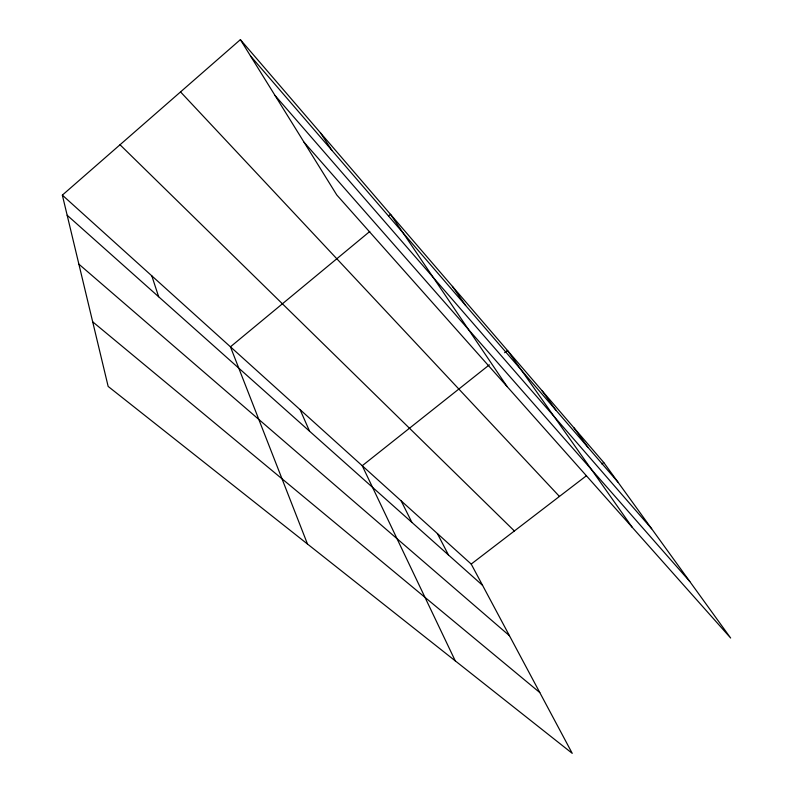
<?xml version="1.0" encoding="UTF-8"?>
<svg xmlns="http://www.w3.org/2000/svg" width="793" height="793" viewBox="0 0 793 793"><rect width="100%" height="100%" fill="white"/><g stroke="black" fill="none" stroke-linecap="round" stroke-linejoin="round"><path stroke-width="1.19" d="M62.35 195.128L471.211 564.071L572.239 753.35L108.155 386.429L62.35 195.128L240.378 39.65L603.741 462.478L730.65 638.028L336.787 194.979L240.378 39.65M369.776 231.477L230.446 346.819L307.486 544.018M388.61 215.884L390.493 214.328L507.133 386.597M489.35 364.83L362.232 465.729L455.261 660.856M504.606 352.716L507.47 350.447L632.269 527.365M471.211 564.071L586.404 475.76M601.818 463.955L603.741 462.478M92.682 321.809L539.795 692.557M78.874 264.158L509.443 635.699M67.167 215.25L482.57 585.363M120.021 144.762L514.379 530.973M180.536 91.909L559.442 496.438M304.056 142.244L689.801 581.517M275.002 95.438L651.668 528.762M250.449 55.877L617.975 482.164M573.914 427.764L588.039 447.44M541.906 390.513L555.873 410.13M452.397 286.362L465.66 305.503M320.392 132.768L331.93 150.383M437.389 533.56L448.471 554.981M401.159 500.859L411.884 522.379M300.101 409.674L309.557 431.204M151.82 275.865L158.65 296.76"/></g></svg>
